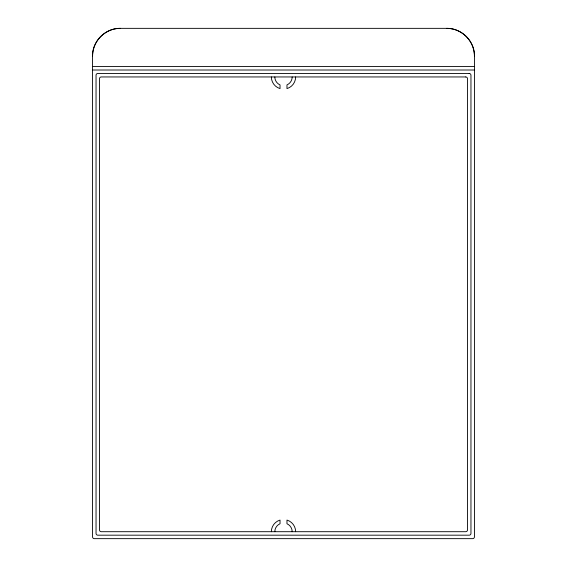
<?xml version="1.0" encoding="UTF-8"?>
<svg xmlns="http://www.w3.org/2000/svg" width="567" height="567" viewBox="0 0 567 567"><rect width="100%" height="100%" fill="white"/><g stroke="black" fill="none" stroke-linecap="round" stroke-linejoin="round"><path stroke-width="0.85" d="M92.57 56.119C92.201 41.285 105.54 28.017 120.346 28.35L446.654 28.35C461.46 28.017 474.799 41.285 474.43 56.119L474.43 536.914A1.736 1.736 0 0 1 472.694 538.65L94.306 538.65A1.736 1.736 0 0 1 92.57 536.914L92.57 56.119A27.769 27.769 0 0 1 120.346 28.35M92.57 66.537L474.43 66.537M92.57 70.01L474.43 70.01M271.352 531.704A12.148 12.148 0 0 1 280.027 520.067L280.027 523.752A8.675 8.675 0 0 0 274.825 531.704M295.648 531.704A12.148 12.148 0 0 0 286.973 520.067L286.973 523.752A8.675 8.675 0 0 1 292.175 531.704M292.175 76.949A8.675 8.675 0 0 1 286.973 84.901L286.973 88.594A12.148 12.148 0 0 0 295.648 76.949M274.825 76.949A8.675 8.675 0 0 0 280.027 84.901L280.027 88.594A12.148 12.148 0 0 1 271.352 76.949M446.654 28.35A27.769 27.769 0 0 1 474.43 56.119M469.221 73.476L97.779 73.476A1.736 1.736 0 0 0 96.043 75.213L96.043 533.441A1.736 1.736 0 0 0 97.779 535.177L469.221 535.177A1.736 1.736 0 0 0 470.957 533.441L470.957 75.213A1.736 1.736 0 0 0 469.221 73.476M465.748 76.949L101.252 76.949A1.736 1.736 0 0 0 99.516 78.685L99.516 529.968A1.736 1.736 0 0 0 101.252 531.704L465.748 531.704A1.736 1.736 0 0 0 467.484 529.968L467.484 78.685A1.736 1.736 0 0 0 465.748 76.949"/></g></svg>
